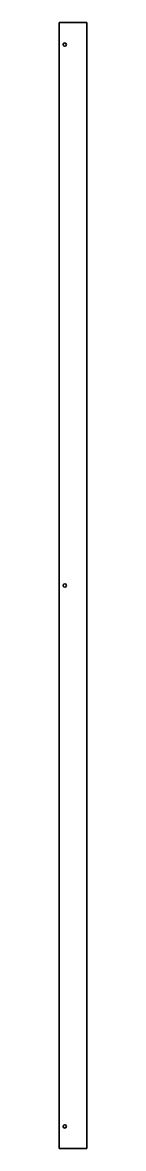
# Model space of a CAD drawing. Header units: millimetres. Extents: x 5 to 55, y -2045 to -5.
import ezdxf

# ---------------------------------------------------------------- set-up
doc = ezdxf.new("R2010")
doc.units = ezdxf.units.MM
doc.header["$MEASUREMENT"] = 0
doc.layers.add('Layer 1', color=7, linetype='Continuous', lineweight=0)

# ---------------------------------------------------------------- blocks, each defined once
blk = doc.blocks.new('Block_0')
at = {"layer": 'Layer 1', "color": 250, "lineweight": 35, "true_color": 0x1d1d1b}
blk.add_lwpolyline([(55, -2045), (5, -2045), (5, -5), (55, -5)], close=True, dxfattribs=at)
for centre in [(15, -45), (15, -1025), (15, -2005)]:
    blk.add_circle(centre, 3, dxfattribs=at)

msp = doc.modelspace()

# ---------------------------------------------------------------- block references
at = {"layer": 'Layer 1'}
msp.add_blockref('Block_0', (0, 0), dxfattribs=at)

doc.saveas('drawing.dxf')
